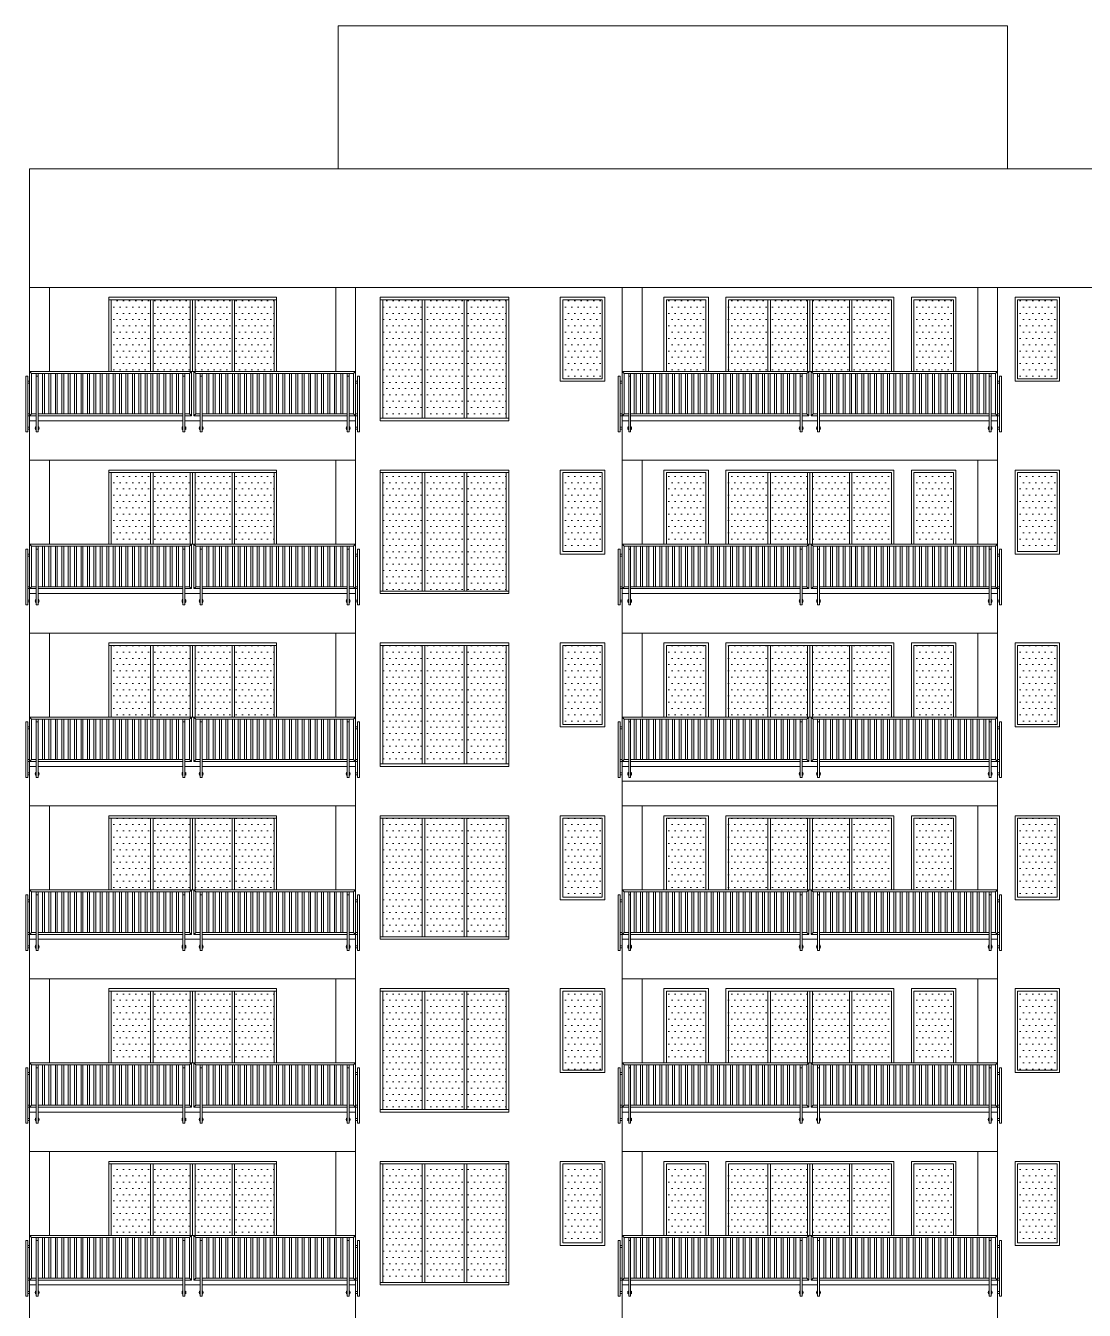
# Model space of a CAD drawing. Header units: millimetres. Extents: x -213 to 151, y -74 to 135.
# Drawn here: x 41.94 to 63.37, y 77.39 to 103.4 of the extents above; entities that cross this region are included whole.
import ezdxf

# ---------------------------------------------------------------- set-up
doc = ezdxf.new("R2010")
doc.units = ezdxf.units.MM
doc.header["$LTSCALE"] = 15
doc.layers.add('G', color=8, linetype='Continuous')
pattern_1 = [(0, (-363.56629, 104.23988), (0.0635, 0.127), [0, -0.127])]
pattern_2 = [(0, (-363.56629, 96.93988), (0.0635, 0.127), [0, -0.127])]

# ---------------------------------------------------------------- blocks, each defined once
blk = doc.blocks.new('handrail')
at = {"linetype": 'Continuous', "lineweight": 13}
for points in [[(280895, -69140), (284170, -69140)], [(280895, -69140), (280895, -70140)], [(280895, -69140), (280935, -69180)], [(280935, -69180), (284130, -69180)], [(280935, -69180), (280935, -70000)], [(281025, -69180), (281025, -70140)], [(281065, -69180), (281065, -70140)], [(281155, -69180), (281155, -70000)], [(281195, -69180), (281195, -70000)], [(281285, -69180), (281285, -70000)], [(281325, -69180), (281325, -70000)], [(281415, -69180), (281415, -70000)], [(281455, -69180), (281455, -70000)], [(281545, -69180), (281545, -70000)], [(281585, -69180), (281585, -70000)], [(281675, -69180), (281675, -70000)], [(281715, -69180), (281715, -70000)], [(281805, -69180), (281805, -70000)], [(281845, -69180), (281845, -70000)], [(281935, -69180), (281935, -70000)], [(281975, -69180), (281975, -70000)], [(282065, -69180), (282065, -70000)], [(282105, -69180), (282105, -70000)], [(282195, -69180), (282195, -70000)], [(282235, -69180), (282235, -70000)], [(282325, -69180), (282325, -70000)], [(282365, -69180), (282365, -70000)], [(282455, -69180), (282455, -70000)], [(282495, -69180), (282495, -70000)], [(282585, -69180), (282585, -70000)], [(282625, -69180), (282625, -70000)], [(282715, -69180), (282715, -70000)], [(282755, -69180), (282755, -70000)], [(282845, -69180), (282845, -70000)], [(282885, -69180), (282885, -70000)], [(282975, -69180), (282975, -70000)], [(283015, -69180), (283015, -70000)], [(283105, -69180), (283105, -70000)], [(283145, -69180), (283145, -70000)], [(283235, -69180), (283235, -70000)], [(283275, -69180), (283275, -70000)], [(283350, -69180), (283350, -70000)], [(283390, -69180), (283390, -70000)], [(283480, -69180), (283480, -70000)], [(283520, -69180), (283520, -70000)], [(283610, -69180), (283610, -70000)], [(283650, -69180), (283650, -70000)], [(283740, -69180), (283740, -70000)], [(283780, -69180), (283780, -70000)], [(283870, -69180), (283870, -70000)], [(283910, -69180), (283910, -70000)], [(284000, -69180), (284000, -70140)], [(284040, -70040), (284170, -70040), (284170, -69140)], [(284040, -69180), (284040, -70140)], [(284130, -69180), (284170, -69140)], [(284130, -69180), (284130, -70000)], [(287495, -69140), (284220, -69140)], [(284260, -69180), (284220, -69140)], [(284350, -70040), (284220, -70040), (284220, -69140)], [(287455, -69180), (284260, -69180)], [(284260, -69180), (284260, -70000)], [(284350, -69180), (284350, -70140)], [(284390, -69180), (284390, -70140)], [(284480, -69180), (284480, -70000)], [(284520, -69180), (284520, -70000)], [(284610, -69180), (284610, -70000)], [(284650, -69180), (284650, -70000)], [(284740, -69180), (284740, -70000)], [(284780, -69180), (284780, -70000)], [(284870, -69180), (284870, -70000)], [(284910, -69180), (284910, -70000)], [(285000, -69180), (285000, -70000)], [(285040, -69180), (285040, -70000)], [(285115, -69180), (285115, -70000)], [(285155, -69180), (285155, -70000)], [(285245, -69180), (285245, -70000)], [(285285, -69180), (285285, -70000)], [(285375, -69180), (285375, -70000)], [(285415, -69180), (285415, -70000)], [(285505, -69180), (285505, -70000)], [(285545, -69180), (285545, -70000)], [(285635, -69180), (285635, -70000)], [(285675, -69180), (285675, -70000)], [(285765, -69180), (285765, -70000)], [(285805, -69180), (285805, -70000)], [(285895, -69180), (285895, -70000)], [(285935, -69180), (285935, -70000)], [(286025, -69180), (286025, -70000)], [(286065, -69180), (286065, -70000)], [(286155, -69180), (286155, -70000)], [(286195, -69180), (286195, -70000)], [(286285, -69180), (286285, -70000)], [(286325, -69180), (286325, -70000)], [(286415, -69180), (286415, -70000)], [(286455, -69180), (286455, -70000)], [(286545, -69180), (286545, -70000)], [(286585, -69180), (286585, -70000)], [(286675, -69180), (286675, -70000)], [(286715, -69180), (286715, -70000)], [(286805, -69180), (286805, -70000)], [(286845, -69180), (286845, -70000)], [(286935, -69180), (286935, -70000)], [(286975, -69180), (286975, -70000)], [(287065, -69180), (287065, -70000)], [(287105, -69180), (287105, -70000)], [(287195, -69180), (287195, -70000)], [(287235, -69180), (287235, -70000)], [(287325, -69180), (287325, -70140)], [(287365, -69180), (287365, -70140)], [(287495, -69140), (287455, -69180)], [(287455, -69180), (287455, -70000)], [(287495, -69140), (287495, -70140)], [(280815, -69240), (280855, -69240)], [(280855, -69340), (280895, -69340)], [(280855, -69380), (280895, -69380)], [(281025, -70365), (281025, -69240)], [(281025, -69240), (281065, -69240)], [(281065, -70365), (281065, -69240)], [(284000, -70365), (284000, -69240)], [(284040, -69240), (284000, -69240)], [(284040, -70365), (284040, -69240)], [(284350, -70365), (284350, -69240)], [(284350, -69240), (284390, -69240)], [(284390, -70365), (284390, -69240)], [(287325, -70365), (287325, -69240)], [(287365, -69240), (287325, -69240)], [(287365, -70365), (287365, -69240)], [(287535, -69340), (287495, -69340)], [(287535, -69380), (287495, -69380)], [(287575, -69240), (287535, -69240)], [(280895, -70000), (280855, -70000)], [(280895, -70040), (280855, -70040)], [(280895, -70040), (280935, -70000)], [(280895, -70040), (281025, -70040)], [(281025, -70140), (280895, -70140)], [(280935, -70000), (281025, -70000)], [(281065, -70000), (284000, -70000)], [(281065, -70040), (284000, -70040)], [(284000, -70140), (281065, -70140)], [(284040, -70000), (284130, -70000)], [(284350, -70140), (284040, -70140)], [(284170, -70040), (284130, -70000)], [(284220, -70040), (284260, -70000)], [(284350, -70000), (284260, -70000)], [(287325, -70000), (284390, -70000)], [(287325, -70040), (284390, -70040)], [(284390, -70140), (287325, -70140)], [(287455, -70000), (287365, -70000)], [(287495, -70040), (287365, -70040)], [(287365, -70140), (287495, -70140)], [(287495, -70040), (287455, -70000)], [(287495, -70000), (287535, -70000)], [(287495, -70040), (287535, -70040)], [(280815, -70365), (280855, -70365)], [(280895, -70270), (280855, -70270)], [(280895, -70310), (280855, -70310)], [(281025, -70365), (281065, -70365)], [(284040, -70365), (284000, -70365)], [(284350, -70365), (284390, -70365)], [(287365, -70365), (287325, -70365)], [(287495, -70270), (287535, -70270)], [(287495, -70310), (287535, -70310)], [(287575, -70365), (287535, -70365)]]:
    blk.add_lwpolyline(points, dxfattribs=at)
for points in [[(280815, -69240), (280855, -69240), (280855, -70365), (280815, -70365)], [(287575, -69240), (287535, -69240), (287535, -70365), (287575, -70365)]]:
    blk.add_lwpolyline(points, close=True, dxfattribs=at)
for centre, start, end in [((281045, -70290), 120, 240), ((281045, -70290), 300, 60), ((284020, -70290), 120, 240), ((284020, -70290), 300, 60), ((284370, -70290), 120, 240), ((284370, -70290), 300, 60), ((287345, -70290), 120, 240), ((287345, -70290), 300, 60)]:
    blk.add_arc(centre, 40, start, end, dxfattribs=at)
blk = doc.blocks.new('handraill')
at = {"linetype": 'Continuous', "lineweight": 13}
blk.add_line((300365, -70140), (300495, -70140), dxfattribs=at)
for points in [[(292895, -69140), (296670, -69140)], [(292895, -69140), (292895, -70140)], [(292895, -69140), (292935, -69180)], [(292935, -69180), (296630, -69180)], [(292935, -69180), (292935, -70000)], [(293025, -69180), (293025, -70140)], [(293065, -69180), (293065, -70140)], [(293135, -69180), (293135, -70000)], [(293175, -69180), (293175, -70000)], [(293265, -69180), (293265, -70000)], [(293305, -69180), (293305, -70000)], [(293395, -69180), (293395, -70000)], [(293435, -69180), (293435, -70000)], [(293525, -69180), (293525, -70000)], [(293565, -69180), (293565, -70000)], [(293655, -69180), (293655, -70000)], [(293695, -69180), (293695, -70000)], [(293785, -69180), (293785, -70000)], [(293825, -69180), (293825, -70000)], [(293915, -69180), (293915, -70000)], [(293955, -69180), (293955, -70000)], [(294045, -69180), (294045, -70000)], [(294085, -69180), (294085, -70000)], [(294175, -69180), (294175, -70000)], [(294215, -69180), (294215, -70000)], [(294305, -69180), (294305, -70000)], [(294345, -69180), (294345, -70000)], [(294435, -69180), (294435, -70000)], [(294475, -69180), (294475, -70000)], [(294565, -69180), (294565, -70000)], [(294605, -69180), (294605, -70000)], [(294695, -69180), (294695, -70000)], [(294735, -69180), (294735, -70000)], [(294825, -69180), (294825, -70000)], [(294865, -69180), (294865, -70000)], [(294955, -69180), (294955, -70000)], [(294995, -69180), (294995, -70000)], [(295085, -69180), (295085, -70000)], [(295125, -69180), (295125, -70000)], [(295215, -69180), (295215, -70000)], [(295255, -69180), (295255, -70000)], [(295345, -69180), (295345, -70000)], [(295385, -69180), (295385, -70000)], [(295475, -69180), (295475, -70000)], [(295515, -69180), (295515, -70000)], [(295605, -69180), (295605, -70000)], [(295645, -69180), (295645, -70000)], [(295735, -69180), (295735, -70000)], [(295775, -69180), (295775, -70000)], [(295850, -69180), (295850, -70000)], [(295890, -69180), (295890, -70000)], [(295980, -69180), (295980, -70000)], [(296020, -69180), (296020, -70000)], [(296110, -69180), (296110, -70000)], [(296150, -69180), (296150, -70000)], [(296240, -69180), (296240, -70000)], [(296280, -69180), (296280, -70000)], [(296370, -69180), (296370, -70000)], [(296410, -69180), (296410, -70000)], [(296500, -69180), (296500, -70140)], [(296540, -70040), (296670, -70040), (296670, -69140)], [(296540, -69180), (296540, -70140)], [(296630, -69180), (296670, -69140)], [(296630, -69180), (296630, -70000)], [(300495, -69140), (296720, -69140)], [(296760, -69180), (296720, -69140)], [(296850, -70040), (296720, -70040), (296720, -69140)], [(300455, -69180), (296760, -69180)], [(296760, -69180), (296760, -70000)], [(296850, -69180), (296850, -70140)], [(296890, -69180), (296890, -70140)], [(296980, -69180), (296980, -70000)], [(297020, -69180), (297020, -70000)], [(297110, -69180), (297110, -70000)], [(297150, -69180), (297150, -70000)], [(297240, -69180), (297240, -70000)], [(297280, -69180), (297280, -70000)], [(297370, -69180), (297370, -70000)], [(297410, -69180), (297410, -70000)], [(297500, -69180), (297500, -70000)], [(297540, -69180), (297540, -70000)], [(297615, -69180), (297615, -70000)], [(297655, -69180), (297655, -70000)], [(297745, -69180), (297745, -70000)], [(297785, -69180), (297785, -70000)], [(297875, -69180), (297875, -70000)], [(297915, -69180), (297915, -70000)], [(298005, -69180), (298005, -70000)], [(298045, -69180), (298045, -70000)], [(298135, -69180), (298135, -70000)], [(298175, -69180), (298175, -70000)], [(298265, -69180), (298265, -70000)], [(298305, -69180), (298305, -70000)], [(298395, -69180), (298395, -70000)], [(298435, -69180), (298435, -70000)], [(298525, -69180), (298525, -70000)], [(298565, -69180), (298565, -70000)], [(298655, -69180), (298655, -70000)], [(298695, -69180), (298695, -70000)], [(298785, -69180), (298785, -70000)], [(298825, -69180), (298825, -70000)], [(298915, -69180), (298915, -70000)], [(298955, -69180), (298955, -70000)], [(299045, -69180), (299045, -70000)], [(299085, -69180), (299085, -70000)], [(299175, -69180), (299175, -70000)], [(299215, -69180), (299215, -70000)], [(299305, -69180), (299305, -70000)], [(299345, -69180), (299345, -70000)], [(299435, -69180), (299435, -70000)], [(299475, -69180), (299475, -70000)], [(299565, -69180), (299565, -70000)], [(299605, -69180), (299605, -70000)], [(299695, -69180), (299695, -70000)], [(299735, -69180), (299735, -70000)], [(299825, -69180), (299825, -70000)], [(299865, -69180), (299865, -70000)], [(299955, -69180), (299955, -70000)], [(299995, -69180), (299995, -70000)], [(300085, -69180), (300085, -70000)], [(300125, -69180), (300125, -70000)], [(300215, -69180), (300215, -70000)], [(300255, -69180), (300255, -70000)], [(300325, -69180), (300325, -70140)], [(300365, -69180), (300365, -70140)], [(300495, -69140), (300455, -69180)], [(300455, -69180), (300455, -70000)], [(300495, -69140), (300495, -70140)], [(292815, -69240), (292855, -69240)], [(292855, -69340), (292895, -69340)], [(292855, -69380), (292895, -69380)], [(293025, -70365), (293025, -69240)], [(293025, -69240), (293065, -69240)], [(293065, -70365), (293065, -69240)], [(296500, -70365), (296500, -69240)], [(296540, -69240), (296500, -69240)], [(296540, -70365), (296540, -69240)], [(296850, -70365), (296850, -69240)], [(296850, -69240), (296890, -69240)], [(296890, -70365), (296890, -69240)], [(300325, -70365), (300325, -69240)], [(300365, -69240), (300325, -69240)], [(300365, -70365), (300365, -69240)], [(300535, -69340), (300495, -69340)], [(300535, -69380), (300495, -69380)], [(300575, -69240), (300535, -69240)], [(292895, -70000), (292855, -70000)], [(292895, -70040), (292855, -70040)], [(292895, -70040), (292935, -70000)], [(292895, -70040), (293025, -70040)], [(293025, -70140), (292895, -70140)], [(300495, -70140), (300495, -70940), (292895, -70940), (292895, -70140)], [(292935, -70000), (293025, -70000)], [(293065, -70000), (296500, -70000)], [(293065, -70040), (296500, -70040)], [(296500, -70140), (293065, -70140)], [(296540, -70000), (296630, -70000)], [(296850, -70140), (296540, -70140)], [(296540, -70140), (296850, -70140)], [(296670, -70040), (296630, -70000)], [(296720, -70040), (296760, -70000)], [(296850, -70000), (296760, -70000)], [(300325, -70000), (296890, -70000)], [(300325, -70040), (296890, -70040)], [(296890, -70140), (300325, -70140)], [(300455, -70000), (300365, -70000)], [(300495, -70040), (300365, -70040)], [(300495, -70040), (300455, -70000)], [(300495, -70000), (300535, -70000)], [(300495, -70040), (300535, -70040)], [(292815, -70365), (292855, -70365)], [(292895, -70270), (292855, -70270)], [(292895, -70310), (292855, -70310)], [(293025, -70365), (293065, -70365)], [(296540, -70365), (296500, -70365)], [(296850, -70365), (296890, -70365)], [(300365, -70365), (300325, -70365)], [(300495, -70270), (300535, -70270)], [(300495, -70310), (300535, -70310)], [(300575, -70365), (300535, -70365)]]:
    blk.add_lwpolyline(points, dxfattribs=at)
for points in [[(292815, -69240), (292855, -69240), (292855, -70365), (292815, -70365)], [(300575, -69240), (300535, -69240), (300535, -70365), (300575, -70365)]]:
    blk.add_lwpolyline(points, close=True, dxfattribs=at)
for centre, start, end in [((293045, -70290), 120, 240), ((293045, -70290), 300, 60), ((296520, -70290), 120, 240), ((296520, -70290), 300, 60), ((296870, -70290), 120, 240), ((296870, -70290), 300, 60), ((300345, -70290), 120, 240), ((300345, -70290), 300, 60)]:
    blk.add_arc(centre, 40, start, end, dxfattribs=at)

msp = doc.modelspace()

# ---------------------------------------------------------------- hatches: boundary and pattern name
at = {"linetype": 'Continuous', "lineweight": 13}
h = msp.add_hatch(dxfattribs=at)
h.set_pattern_fill('DOTS', color=153, scale=0.08)
h.set_pattern_definition(pattern_2)
h.paths.add_polyline_path([(44.466, 97.851), (43.666, 97.851), (43.666, 96.401), (44.466, 96.401)])
h.paths.add_polyline_path([(45.266, 97.851), (44.516, 97.851), (44.516, 96.401), (45.266, 96.401)])
h.paths.add_polyline_path([(46.116, 97.851), (45.366, 97.851), (45.366, 96.401), (46.116, 96.401)])
h.paths.add_polyline_path([(46.966, 97.851), (46.166, 97.851), (46.166, 96.401), (46.966, 96.401)])
h = msp.add_hatch(dxfattribs=at)
h.set_pattern_fill('DOTS', color=153, scale=0.08)
h.set_pattern_definition(pattern_2)
h.paths.add_polyline_path([(49.966, 97.851), (49.166, 97.851), (49.166, 95.451), (49.966, 95.451)])
h.paths.add_polyline_path([(50.816, 97.851), (50.016, 97.851), (50.016, 95.451), (50.816, 95.451)])
h.paths.add_polyline_path([(51.666, 97.851), (50.866, 97.851), (50.866, 95.451), (51.666, 95.451)])
h = msp.add_hatch(dxfattribs=at)
h.set_pattern_fill('DOTS', color=153, scale=0.08)
h.set_pattern_definition(pattern_2)
h.paths.add_polyline_path([(53.611, 96.251), (53.611, 97.851), (52.811, 97.851), (52.811, 96.251)])
h = msp.add_hatch(dxfattribs=at)
h.set_pattern_fill('DOTS', color=153, scale=0.08)
h.set_pattern_definition(pattern_2)
h.paths.add_polyline_path([(55.711, 97.851), (54.911, 97.851), (54.911, 96.401), (55.711, 96.401)])
h.paths.add_polyline_path([(56.966, 97.851), (56.166, 97.851), (56.166, 96.401), (56.966, 96.401)])
h.paths.add_polyline_path([(57.766, 97.851), (57.016, 97.851), (57.016, 96.401), (57.766, 96.401)])
h.paths.add_polyline_path([(58.616, 97.851), (57.866, 97.851), (57.866, 96.401), (58.616, 96.401)])
h.paths.add_polyline_path([(59.466, 97.851), (58.666, 97.851), (58.666, 96.401), (59.466, 96.401)])
h.paths.add_polyline_path([(60.721, 97.851), (59.921, 97.851), (59.921, 96.401), (60.721, 96.401)])
h = msp.add_hatch(dxfattribs=at)
h.set_pattern_fill('DOTS', color=153, scale=0.08)
h.set_pattern_definition(pattern_2)
h.paths.add_polyline_path([(62.021, 96.251), (62.021, 97.851), (62.821, 97.851), (62.821, 96.251)])
h = msp.add_hatch(dxfattribs=at)
h.set_pattern_fill('DOTS', color=153, scale=0.08)
h.set_pattern_definition(pattern_2)
h.paths.add_polyline_path([(44.466, 94.351), (43.666, 94.351), (43.666, 92.901), (44.466, 92.901)])
h.paths.add_polyline_path([(45.266, 94.351), (44.516, 94.351), (44.516, 92.901), (45.266, 92.901)])
h.paths.add_polyline_path([(46.116, 94.351), (45.366, 94.351), (45.366, 92.901), (46.116, 92.901)])
h.paths.add_polyline_path([(46.966, 94.351), (46.166, 94.351), (46.166, 92.901), (46.966, 92.901)])
h = msp.add_hatch(dxfattribs=at)
h.set_pattern_fill('DOTS', color=153, scale=0.08)
h.set_pattern_definition(pattern_2)
h.paths.add_polyline_path([(49.966, 94.351), (49.166, 94.351), (49.166, 91.951), (49.966, 91.951)])
h.paths.add_polyline_path([(50.816, 94.351), (50.016, 94.351), (50.016, 91.951), (50.816, 91.951)])
h.paths.add_polyline_path([(51.666, 94.351), (50.866, 94.351), (50.866, 91.951), (51.666, 91.951)])
h = msp.add_hatch(dxfattribs=at)
h.set_pattern_fill('DOTS', color=153, scale=0.08)
h.set_pattern_definition(pattern_2)
h.paths.add_polyline_path([(53.611, 92.751), (53.611, 94.351), (52.811, 94.351), (52.811, 92.751)])
h = msp.add_hatch(dxfattribs=at)
h.set_pattern_fill('DOTS', color=153, scale=0.08)
h.set_pattern_definition(pattern_2)
h.paths.add_polyline_path([(55.711, 94.351), (54.911, 94.351), (54.911, 92.901), (55.711, 92.901)])
h.paths.add_polyline_path([(56.966, 94.351), (56.166, 94.351), (56.166, 92.901), (56.966, 92.901)])
h.paths.add_polyline_path([(57.766, 94.351), (57.016, 94.351), (57.016, 92.901), (57.766, 92.901)])
h.paths.add_polyline_path([(58.616, 94.351), (57.866, 94.351), (57.866, 92.901), (58.616, 92.901)])
h.paths.add_polyline_path([(59.466, 94.351), (58.666, 94.351), (58.666, 92.901), (59.466, 92.901)])
h.paths.add_polyline_path([(60.721, 94.351), (59.921, 94.351), (59.921, 92.901), (60.721, 92.901)])
h = msp.add_hatch(dxfattribs=at)
h.set_pattern_fill('DOTS', color=153, scale=0.08)
h.set_pattern_definition(pattern_2)
h.paths.add_polyline_path([(62.021, 92.751), (62.021, 94.351), (62.821, 94.351), (62.821, 92.751)])
h = msp.add_hatch(dxfattribs=at)
h.set_pattern_fill('DOTS', color=153, scale=0.08)
h.set_pattern_definition(pattern_2)
h.paths.add_polyline_path([(44.466, 90.851), (43.666, 90.851), (43.666, 89.401), (44.466, 89.401)])
h.paths.add_polyline_path([(45.266, 90.851), (44.516, 90.851), (44.516, 89.401), (45.266, 89.401)])
h.paths.add_polyline_path([(46.116, 90.851), (45.366, 90.851), (45.366, 89.401), (46.116, 89.401)])
h.paths.add_polyline_path([(46.966, 90.851), (46.166, 90.851), (46.166, 89.401), (46.966, 89.401)])
h = msp.add_hatch(dxfattribs=at)
h.set_pattern_fill('DOTS', color=153, scale=0.08)
h.set_pattern_definition(pattern_2)
h.paths.add_polyline_path([(49.966, 90.851), (49.166, 90.851), (49.166, 88.451), (49.966, 88.451)])
h.paths.add_polyline_path([(50.816, 90.851), (50.016, 90.851), (50.016, 88.451), (50.816, 88.451)])
h.paths.add_polyline_path([(51.666, 90.851), (50.866, 90.851), (50.866, 88.451), (51.666, 88.451)])
h = msp.add_hatch(dxfattribs=at)
h.set_pattern_fill('DOTS', color=153, scale=0.08)
h.set_pattern_definition(pattern_2)
h.paths.add_polyline_path([(53.611, 89.251), (53.611, 90.851), (52.811, 90.851), (52.811, 89.251)])
h = msp.add_hatch(dxfattribs=at)
h.set_pattern_fill('DOTS', color=153, scale=0.08)
h.set_pattern_definition(pattern_2)
h.paths.add_polyline_path([(55.711, 90.851), (54.911, 90.851), (54.911, 89.401), (55.711, 89.401)])
h.paths.add_polyline_path([(56.966, 90.851), (56.166, 90.851), (56.166, 89.401), (56.966, 89.401)])
h.paths.add_polyline_path([(57.766, 90.851), (57.016, 90.851), (57.016, 89.401), (57.766, 89.401)])
h.paths.add_polyline_path([(58.616, 90.851), (57.866, 90.851), (57.866, 89.401), (58.616, 89.401)])
h.paths.add_polyline_path([(59.466, 90.851), (58.666, 90.851), (58.666, 89.401), (59.466, 89.401)])
h.paths.add_polyline_path([(60.721, 90.851), (59.921, 90.851), (59.921, 89.401), (60.721, 89.401)])
h = msp.add_hatch(dxfattribs=at)
h.set_pattern_fill('DOTS', color=153, scale=0.08)
h.set_pattern_definition(pattern_2)
h.paths.add_polyline_path([(62.021, 89.251), (62.021, 90.851), (62.821, 90.851), (62.821, 89.251)])
h = msp.add_hatch(dxfattribs=at)
h.set_pattern_fill('DOTS', color=153, scale=0.08)
h.set_pattern_definition(pattern_1)
h.paths.add_polyline_path([(44.466, 87.351), (43.666, 87.351), (43.666, 85.901), (44.466, 85.901)])
h.paths.add_polyline_path([(45.266, 87.351), (44.516, 87.351), (44.516, 85.901), (45.266, 85.901)])
h.paths.add_polyline_path([(46.116, 87.351), (45.366, 87.351), (45.366, 85.901), (46.116, 85.901)])
h.paths.add_polyline_path([(46.966, 87.351), (46.166, 87.351), (46.166, 85.901), (46.966, 85.901)])
h = msp.add_hatch(dxfattribs=at)
h.set_pattern_fill('DOTS', color=153, scale=0.08)
h.set_pattern_definition(pattern_1)
h.paths.add_polyline_path([(49.966, 87.351), (49.166, 87.351), (49.166, 84.951), (49.966, 84.951)])
h.paths.add_polyline_path([(50.816, 87.351), (50.016, 87.351), (50.016, 84.951), (50.816, 84.951)])
h.paths.add_polyline_path([(51.666, 87.351), (50.866, 87.351), (50.866, 84.951), (51.666, 84.951)])
h = msp.add_hatch(dxfattribs=at)
h.set_pattern_fill('DOTS', color=153, scale=0.08)
h.set_pattern_definition(pattern_1)
h.paths.add_polyline_path([(53.611, 85.751), (53.611, 87.351), (52.811, 87.351), (52.811, 85.751)])
h = msp.add_hatch(dxfattribs=at)
h.set_pattern_fill('DOTS', color=153, scale=0.08)
h.set_pattern_definition(pattern_1)
h.paths.add_polyline_path([(55.711, 87.351), (54.911, 87.351), (54.911, 85.901), (55.711, 85.901)])
h.paths.add_polyline_path([(56.966, 87.351), (56.166, 87.351), (56.166, 85.901), (56.966, 85.901)])
h.paths.add_polyline_path([(57.766, 87.351), (57.016, 87.351), (57.016, 85.901), (57.766, 85.901)])
h.paths.add_polyline_path([(58.616, 87.351), (57.866, 87.351), (57.866, 85.901), (58.616, 85.901)])
h.paths.add_polyline_path([(59.466, 87.351), (58.666, 87.351), (58.666, 85.901), (59.466, 85.901)])
h.paths.add_polyline_path([(60.721, 87.351), (59.921, 87.351), (59.921, 85.901), (60.721, 85.901)])
h = msp.add_hatch(dxfattribs=at)
h.set_pattern_fill('DOTS', color=153, scale=0.08)
h.set_pattern_definition(pattern_1)
h.paths.add_polyline_path([(62.021, 85.751), (62.021, 87.351), (62.821, 87.351), (62.821, 85.751)])
h = msp.add_hatch(dxfattribs=at)
h.set_pattern_fill('DOTS', color=153, scale=0.08)
h.set_pattern_definition(pattern_1)
h.paths.add_polyline_path([(44.466, 83.851), (43.666, 83.851), (43.666, 82.401), (44.466, 82.401)])
h.paths.add_polyline_path([(45.266, 83.851), (44.516, 83.851), (44.516, 82.401), (45.266, 82.401)])
h.paths.add_polyline_path([(46.116, 83.851), (45.366, 83.851), (45.366, 82.401), (46.116, 82.401)])
h.paths.add_polyline_path([(46.966, 83.851), (46.166, 83.851), (46.166, 82.401), (46.966, 82.401)])
h = msp.add_hatch(dxfattribs=at)
h.set_pattern_fill('DOTS', color=153, scale=0.08)
h.set_pattern_definition(pattern_1)
h.paths.add_polyline_path([(49.966, 83.851), (49.166, 83.851), (49.166, 81.451), (49.966, 81.451)])
h.paths.add_polyline_path([(50.816, 83.851), (50.016, 83.851), (50.016, 81.451), (50.816, 81.451)])
h.paths.add_polyline_path([(51.666, 83.851), (50.866, 83.851), (50.866, 81.451), (51.666, 81.451)])
h = msp.add_hatch(dxfattribs=at)
h.set_pattern_fill('DOTS', color=153, scale=0.08)
h.set_pattern_definition(pattern_1)
h.paths.add_polyline_path([(53.611, 82.251), (53.611, 83.851), (52.811, 83.851), (52.811, 82.251)])
h = msp.add_hatch(dxfattribs=at)
h.set_pattern_fill('DOTS', color=153, scale=0.08)
h.set_pattern_definition(pattern_1)
h.paths.add_polyline_path([(55.711, 83.851), (54.911, 83.851), (54.911, 82.401), (55.711, 82.401)])
h.paths.add_polyline_path([(56.966, 83.851), (56.166, 83.851), (56.166, 82.401), (56.966, 82.401)])
h.paths.add_polyline_path([(57.766, 83.851), (57.016, 83.851), (57.016, 82.401), (57.766, 82.401)])
h.paths.add_polyline_path([(58.616, 83.851), (57.866, 83.851), (57.866, 82.401), (58.616, 82.401)])
h.paths.add_polyline_path([(59.466, 83.851), (58.666, 83.851), (58.666, 82.401), (59.466, 82.401)])
h.paths.add_polyline_path([(60.721, 83.851), (59.921, 83.851), (59.921, 82.401), (60.721, 82.401)])
h = msp.add_hatch(dxfattribs=at)
h.set_pattern_fill('DOTS', color=153, scale=0.08)
h.set_pattern_definition(pattern_1)
h.paths.add_polyline_path([(62.021, 82.251), (62.021, 83.851), (62.821, 83.851), (62.821, 82.251)])
h = msp.add_hatch(dxfattribs=at)
h.set_pattern_fill('DOTS', color=153, scale=0.08)
h.set_pattern_definition(pattern_1)
h.paths.add_polyline_path([(44.466, 80.351), (43.666, 80.351), (43.666, 78.901), (44.466, 78.901)])
h.paths.add_polyline_path([(45.266, 80.351), (44.516, 80.351), (44.516, 78.901), (45.266, 78.901)])
h.paths.add_polyline_path([(46.116, 80.351), (45.366, 80.351), (45.366, 78.901), (46.116, 78.901)])
h.paths.add_polyline_path([(46.966, 80.351), (46.166, 80.351), (46.166, 78.901), (46.966, 78.901)])
h = msp.add_hatch(dxfattribs=at)
h.set_pattern_fill('DOTS', color=153, scale=0.08)
h.set_pattern_definition(pattern_1)
h.paths.add_polyline_path([(49.966, 80.351), (49.166, 80.351), (49.166, 77.951), (49.966, 77.951)])
h.paths.add_polyline_path([(50.816, 80.351), (50.016, 80.351), (50.016, 77.951), (50.816, 77.951)])
h.paths.add_polyline_path([(51.666, 80.351), (50.866, 80.351), (50.866, 77.951), (51.666, 77.951)])
h = msp.add_hatch(dxfattribs=at)
h.set_pattern_fill('DOTS', color=153, scale=0.08)
h.set_pattern_definition(pattern_1)
h.paths.add_polyline_path([(53.611, 78.751), (53.611, 80.351), (52.811, 80.351), (52.811, 78.751)])
h = msp.add_hatch(dxfattribs=at)
h.set_pattern_fill('DOTS', color=153, scale=0.08)
h.set_pattern_definition(pattern_1)
h.paths.add_polyline_path([(55.711, 80.351), (54.911, 80.351), (54.911, 78.901), (55.711, 78.901)])
h.paths.add_polyline_path([(56.966, 80.351), (56.166, 80.351), (56.166, 78.901), (56.966, 78.901)])
h.paths.add_polyline_path([(57.766, 80.351), (57.016, 80.351), (57.016, 78.901), (57.766, 78.901)])
h.paths.add_polyline_path([(58.616, 80.351), (57.866, 80.351), (57.866, 78.901), (58.616, 78.901)])
h.paths.add_polyline_path([(59.466, 80.351), (58.666, 80.351), (58.666, 78.901), (59.466, 78.901)])
h.paths.add_polyline_path([(60.721, 80.351), (59.921, 80.351), (59.921, 78.901), (60.721, 78.901)])
h = msp.add_hatch(dxfattribs=at)
h.set_pattern_fill('DOTS', color=153, scale=0.08)
h.set_pattern_definition(pattern_1)
h.paths.add_polyline_path([(62.021, 78.751), (62.021, 80.351), (62.821, 80.351), (62.821, 78.751)])

# ---------------------------------------------------------------- linework, layer by layer
for p, q in [((42.016, 98.901), (42.016, 100.501)), ((42.016, 100.501), (73.616, 100.501)), ((42.016, 95.401), (42.016, 98.701)), ((42.416, 96.401), (42.416, 98.101)), ((48.216, 96.401), (48.216, 98.101)), ((48.616, 64.901), (48.616, 98.101)), ((54.016, 64.901), (54.016, 98.101)), ((54.416, 96.401), (54.416, 98.101)), ((61.216, 96.401), (61.216, 98.101)), ((61.616, 64.901), (61.616, 98.101)), ((49.116, 95.401), (49.116, 97.901)), ((51.716, 97.851), (49.116, 97.851)), ((49.166, 97.851), (49.166, 95.451)), ((49.966, 95.451), (49.966, 97.851)), ((50.016, 95.451), (50.016, 97.851)), ((50.816, 95.451), (50.816, 97.851)), ((50.866, 95.451), (50.866, 97.851)), ((51.666, 95.451), (51.666, 97.851)), ((42.016, 91.901), (42.016, 95.401)), ((49.116, 95.451), (51.716, 95.451)), ((51.716, 95.401), (49.116, 95.401)), ((42.416, 92.901), (42.416, 94.601)), ((48.216, 92.901), (48.216, 94.601)), ((54.416, 92.901), (54.416, 94.601)), ((61.216, 92.901), (61.216, 94.601)), ((49.116, 91.901), (49.116, 94.401)), ((51.716, 94.351), (49.116, 94.351)), ((49.166, 94.351), (49.166, 91.951)), ((49.966, 91.951), (49.966, 94.351)), ((50.016, 91.951), (50.016, 94.351)), ((50.816, 91.951), (50.816, 94.351)), ((50.866, 91.951), (50.866, 94.351)), ((51.666, 91.951), (51.666, 94.351)), ((42.016, 88.401), (42.016, 91.901)), ((49.116, 91.951), (51.716, 91.951)), ((51.716, 91.901), (49.116, 91.901)), ((42.416, 89.401), (42.416, 91.101)), ((48.216, 89.401), (48.216, 91.101)), ((54.416, 89.401), (54.416, 91.101)), ((61.216, 89.401), (61.216, 91.101)), ((49.116, 88.401), (49.116, 90.901)), ((51.716, 90.851), (49.116, 90.851)), ((49.166, 90.851), (49.166, 88.451)), ((49.966, 88.451), (49.966, 90.851)), ((50.016, 88.451), (50.016, 90.851)), ((50.816, 88.451), (50.816, 90.851)), ((50.866, 88.451), (50.866, 90.851)), ((51.666, 88.451), (51.666, 90.851)), ((49.116, 88.451), (51.716, 88.451)), ((42.016, 84.901), (42.016, 88.271)), ((51.716, 88.401), (49.116, 88.401)), ((42.416, 85.901), (42.416, 87.601)), ((48.216, 85.901), (48.216, 87.601)), ((54.416, 85.901), (54.416, 87.601)), ((61.216, 85.901), (61.216, 87.601)), ((49.116, 84.901), (49.116, 87.401)), ((51.716, 87.351), (49.116, 87.351)), ((49.166, 87.351), (49.166, 84.951)), ((49.966, 84.951), (49.966, 87.351)), ((50.016, 84.951), (50.016, 87.351)), ((50.816, 84.951), (50.816, 87.351)), ((50.866, 84.951), (50.866, 87.351)), ((51.666, 84.951), (51.666, 87.351)), ((42.016, 81.401), (42.016, 84.901)), ((49.116, 84.951), (51.716, 84.951)), ((51.716, 84.901), (49.116, 84.901)), ((42.416, 82.401), (42.416, 84.101)), ((48.216, 82.401), (48.216, 84.101)), ((54.416, 82.401), (54.416, 84.101)), ((61.216, 82.401), (61.216, 84.101)), ((49.116, 81.401), (49.116, 83.901)), ((51.716, 83.851), (49.116, 83.851)), ((49.166, 83.851), (49.166, 81.451)), ((49.966, 81.451), (49.966, 83.851)), ((50.016, 81.451), (50.016, 83.851)), ((50.816, 81.451), (50.816, 83.851)), ((50.866, 81.451), (50.866, 83.851)), ((51.666, 81.451), (51.666, 83.851)), ((49.116, 81.451), (51.716, 81.451)), ((42.016, 77.901), (42.016, 81.401)), ((51.716, 81.401), (49.116, 81.401)), ((42.416, 78.901), (42.416, 80.601)), ((48.216, 78.901), (48.216, 80.601)), ((49.116, 77.901), (49.116, 80.401)), ((54.416, 78.901), (54.416, 80.601)), ((61.216, 78.901), (61.216, 80.601)), ((51.716, 80.351), (49.116, 80.351)), ((49.166, 80.351), (49.166, 77.951)), ((49.966, 77.951), (49.966, 80.351)), ((50.016, 77.951), (50.016, 80.351)), ((50.816, 77.951), (50.816, 80.351)), ((50.866, 77.951), (50.866, 80.351)), ((51.666, 77.951), (51.666, 80.351)), ((42.016, 74.401), (42.016, 77.901)), ((49.116, 77.951), (51.716, 77.951)), ((51.716, 77.901), (49.116, 77.901))]:
    msp.add_line(p, q, dxfattribs=at)
at = {"linetype": 'Continuous', "lineweight": 9}
for p, q in [((43.666, 97.851), (43.666, 96.401)), ((44.466, 97.851), (44.466, 96.401)), ((44.516, 97.851), (44.516, 96.401)), ((45.266, 97.851), (45.266, 96.401)), ((45.316, 97.851), (45.316, 96.401)), ((45.366, 97.851), (45.366, 96.401)), ((46.116, 97.851), (46.116, 96.401)), ((46.166, 97.851), (46.166, 96.401)), ((46.966, 97.851), (46.966, 96.401)), ((47.016, 97.901), (47.016, 96.401)), ((43.666, 94.351), (43.666, 92.901)), ((44.466, 94.351), (44.466, 92.901)), ((44.516, 94.351), (44.516, 92.901)), ((45.266, 94.351), (45.266, 92.901)), ((45.316, 94.351), (45.316, 92.901)), ((45.366, 94.351), (45.366, 92.901)), ((46.116, 94.351), (46.116, 92.901)), ((46.166, 94.351), (46.166, 92.901)), ((46.966, 94.351), (46.966, 92.901)), ((47.016, 94.401), (47.016, 92.901)), ((43.666, 90.851), (43.666, 89.401)), ((44.466, 90.851), (44.466, 89.401)), ((44.516, 90.851), (44.516, 89.401)), ((45.266, 90.851), (45.266, 89.401)), ((45.316, 90.851), (45.316, 89.401)), ((45.366, 90.851), (45.366, 89.401)), ((46.116, 90.851), (46.116, 89.401)), ((46.166, 90.851), (46.166, 89.401)), ((46.966, 90.851), (46.966, 89.401)), ((47.016, 90.901), (47.016, 89.401)), ((43.666, 87.351), (43.666, 85.901)), ((44.466, 87.351), (44.466, 85.901)), ((44.516, 87.351), (44.516, 85.901)), ((45.266, 87.351), (45.266, 85.901)), ((45.316, 87.351), (45.316, 85.901)), ((45.366, 87.351), (45.366, 85.901)), ((46.116, 87.351), (46.116, 85.901)), ((46.166, 87.351), (46.166, 85.901)), ((46.966, 87.351), (46.966, 85.901)), ((47.016, 87.401), (47.016, 85.901)), ((43.666, 83.851), (43.666, 82.401)), ((44.466, 83.851), (44.466, 82.401)), ((44.516, 83.851), (44.516, 82.401)), ((45.266, 83.851), (45.266, 82.401)), ((45.316, 83.851), (45.316, 82.401)), ((45.366, 83.851), (45.366, 82.401)), ((46.116, 83.851), (46.116, 82.401)), ((46.166, 83.851), (46.166, 82.401)), ((46.966, 83.851), (46.966, 82.401)), ((47.016, 83.901), (47.016, 82.401)), ((47.016, 80.401), (47.016, 78.901)), ((43.666, 80.351), (43.666, 78.901)), ((44.466, 80.351), (44.466, 78.901)), ((44.516, 80.351), (44.516, 78.901)), ((45.266, 80.351), (45.266, 78.901)), ((45.316, 80.351), (45.316, 78.901)), ((45.366, 80.351), (45.366, 78.901)), ((46.116, 80.351), (46.116, 78.901)), ((46.166, 80.351), (46.166, 78.901)), ((46.966, 80.351), (46.966, 78.901))]:
    msp.add_line(p, q, dxfattribs=at)
at = {"linetype": 'Continuous', "lineweight": 5}
for p, q in [((54.911, 97.851), (55.711, 97.851)), ((54.911, 96.401), (54.911, 97.851)), ((55.711, 97.851), (55.711, 96.401)), ((56.166, 97.851), (59.466, 97.851)), ((56.166, 96.401), (56.166, 97.851)), ((56.966, 97.851), (56.966, 96.401)), ((57.016, 97.851), (57.016, 96.401)), ((57.766, 97.851), (57.766, 96.401)), ((57.816, 97.851), (57.816, 96.401)), ((57.866, 97.851), (57.866, 96.401)), ((58.616, 97.851), (58.616, 96.401)), ((58.666, 97.851), (58.666, 96.401)), ((59.466, 97.851), (59.466, 96.401)), ((59.921, 97.851), (60.721, 97.851)), ((59.921, 96.401), (59.921, 97.851)), ((60.721, 97.851), (60.721, 96.401)), ((54.911, 94.351), (55.711, 94.351)), ((54.911, 92.901), (54.911, 94.351)), ((55.711, 94.351), (55.711, 92.901)), ((56.166, 94.351), (59.466, 94.351)), ((56.166, 92.901), (56.166, 94.351)), ((56.966, 94.351), (56.966, 92.901)), ((57.016, 94.351), (57.016, 92.901)), ((57.766, 94.351), (57.766, 92.901)), ((57.816, 94.351), (57.816, 92.901)), ((57.866, 94.351), (57.866, 92.901)), ((58.616, 94.351), (58.616, 92.901)), ((58.666, 94.351), (58.666, 92.901)), ((59.466, 94.351), (59.466, 92.901)), ((59.921, 94.351), (60.721, 94.351)), ((59.921, 92.901), (59.921, 94.351)), ((60.721, 94.351), (60.721, 92.901)), ((54.911, 90.851), (55.711, 90.851)), ((54.911, 89.401), (54.911, 90.851)), ((55.711, 90.851), (55.711, 89.401)), ((56.166, 90.851), (59.466, 90.851)), ((56.166, 89.401), (56.166, 90.851)), ((56.966, 90.851), (56.966, 89.401)), ((57.016, 90.851), (57.016, 89.401)), ((57.766, 90.851), (57.766, 89.401)), ((57.816, 90.851), (57.816, 89.401)), ((57.866, 90.851), (57.866, 89.401)), ((58.616, 90.851), (58.616, 89.401)), ((58.666, 90.851), (58.666, 89.401)), ((59.466, 90.851), (59.466, 89.401)), ((59.921, 90.851), (60.721, 90.851)), ((59.921, 89.401), (59.921, 90.851)), ((60.721, 90.851), (60.721, 89.401)), ((54.911, 87.351), (55.711, 87.351)), ((54.911, 85.901), (54.911, 87.351)), ((55.711, 87.351), (55.711, 85.901)), ((56.166, 87.351), (59.466, 87.351)), ((56.166, 85.901), (56.166, 87.351)), ((56.966, 87.351), (56.966, 85.901)), ((57.016, 87.351), (57.016, 85.901)), ((57.766, 87.351), (57.766, 85.901)), ((57.816, 87.351), (57.816, 85.901)), ((57.866, 87.351), (57.866, 85.901)), ((58.616, 87.351), (58.616, 85.901)), ((58.666, 87.351), (58.666, 85.901)), ((59.466, 87.351), (59.466, 85.901)), ((59.921, 87.351), (60.721, 87.351)), ((59.921, 85.901), (59.921, 87.351)), ((60.721, 87.351), (60.721, 85.901)), ((54.911, 83.851), (55.711, 83.851)), ((54.911, 82.401), (54.911, 83.851)), ((55.711, 83.851), (55.711, 82.401)), ((56.166, 83.851), (59.466, 83.851)), ((56.166, 82.401), (56.166, 83.851)), ((56.966, 83.851), (56.966, 82.401)), ((57.016, 83.851), (57.016, 82.401)), ((57.766, 83.851), (57.766, 82.401)), ((57.816, 83.851), (57.816, 82.401)), ((57.866, 83.851), (57.866, 82.401)), ((58.616, 83.851), (58.616, 82.401)), ((58.666, 83.851), (58.666, 82.401)), ((59.466, 83.851), (59.466, 82.401)), ((59.921, 83.851), (60.721, 83.851)), ((59.921, 82.401), (59.921, 83.851)), ((60.721, 83.851), (60.721, 82.401)), ((54.911, 80.351), (55.711, 80.351)), ((54.911, 78.901), (54.911, 80.351)), ((55.711, 80.351), (55.711, 78.901)), ((56.166, 80.351), (59.466, 80.351)), ((56.166, 78.901), (56.166, 80.351)), ((56.966, 80.351), (56.966, 78.901)), ((57.016, 80.351), (57.016, 78.901)), ((57.766, 80.351), (57.766, 78.901)), ((57.816, 80.351), (57.816, 78.901)), ((57.866, 80.351), (57.866, 78.901)), ((58.616, 80.351), (58.616, 78.901)), ((58.666, 80.351), (58.666, 78.901)), ((59.466, 80.351), (59.466, 78.901)), ((59.921, 80.351), (60.721, 80.351)), ((59.921, 78.901), (59.921, 80.351)), ((60.721, 80.351), (60.721, 78.901))]:
    msp.add_line(p, q, dxfattribs=at)
at = {"linetype": 'Continuous', "lineweight": 13}
for points in [[(42.016, 98.901), (42.016, 98.101), (73.616, 98.101), (73.616, 98.901)], [(42.016, 95.401), (42.016, 94.601), (48.616, 94.601), (48.616, 95.401)], [(42.016, 91.901), (42.016, 91.101), (48.616, 91.101), (48.616, 91.901)], [(42.016, 88.401), (42.016, 87.601), (48.616, 87.601), (48.616, 88.401)], [(54.016, 88.101), (61.616, 88.101)], [(42.016, 84.901), (42.016, 84.101), (48.616, 84.101), (48.616, 84.901)], [(42.016, 81.401), (42.016, 80.601), (48.616, 80.601), (48.616, 81.401)], [(42.016, 77.901), (42.016, 77.101), (48.616, 77.101), (48.616, 77.901)]]:
    msp.add_lwpolyline(points, dxfattribs=at)
at = {"linetype": 'Continuous', "lineweight": 9}
for points in [[(43.616, 96.401), (47.016, 96.401), (47.016, 97.901), (43.616, 97.901)], [(43.616, 92.901), (47.016, 92.901), (47.016, 94.401), (43.616, 94.401)], [(43.616, 89.401), (47.016, 89.401), (47.016, 90.901), (43.616, 90.901)], [(43.616, 85.901), (47.016, 85.901), (47.016, 87.401), (43.616, 87.401)], [(43.616, 82.401), (47.016, 82.401), (47.016, 83.901), (43.616, 83.901)], [(43.616, 78.901), (47.016, 78.901), (47.016, 80.401), (43.616, 80.401)]]:
    msp.add_lwpolyline(points, close=True, dxfattribs=at)
for points in [[(43.616, 97.851), (47.016, 97.851)], [(43.616, 94.351), (47.016, 94.351)], [(43.616, 90.851), (47.016, 90.851)], [(43.616, 87.351), (47.016, 87.351)], [(43.616, 83.851), (47.016, 83.851)], [(43.616, 80.351), (47.016, 80.351)]]:
    msp.add_lwpolyline(points, dxfattribs=at)
at = {"linetype": 'Continuous', "lineweight": 13}
for points in [[(49.116, 95.401), (51.716, 95.401), (51.716, 97.901), (49.116, 97.901)], [(52.761, 96.201), (53.661, 96.201), (53.661, 97.901), (52.761, 97.901)], [(52.811, 96.251), (53.611, 96.251), (53.611, 97.851), (52.811, 97.851)], [(62.871, 96.201), (61.971, 96.201), (61.971, 97.901), (62.871, 97.901)], [(62.821, 96.251), (62.021, 96.251), (62.021, 97.851), (62.821, 97.851)], [(49.116, 91.901), (51.716, 91.901), (51.716, 94.401), (49.116, 94.401)], [(52.761, 92.701), (53.661, 92.701), (53.661, 94.401), (52.761, 94.401)], [(52.811, 92.751), (53.611, 92.751), (53.611, 94.351), (52.811, 94.351)], [(62.871, 92.701), (61.971, 92.701), (61.971, 94.401), (62.871, 94.401)], [(62.821, 92.751), (62.021, 92.751), (62.021, 94.351), (62.821, 94.351)], [(49.116, 88.401), (51.716, 88.401), (51.716, 90.901), (49.116, 90.901)], [(52.761, 89.201), (53.661, 89.201), (53.661, 90.901), (52.761, 90.901)], [(52.811, 89.251), (53.611, 89.251), (53.611, 90.851), (52.811, 90.851)], [(62.871, 89.201), (61.971, 89.201), (61.971, 90.901), (62.871, 90.901)], [(62.821, 89.251), (62.021, 89.251), (62.021, 90.851), (62.821, 90.851)], [(49.116, 84.901), (51.716, 84.901), (51.716, 87.401), (49.116, 87.401)], [(52.761, 85.701), (53.661, 85.701), (53.661, 87.401), (52.761, 87.401)], [(52.811, 85.751), (53.611, 85.751), (53.611, 87.351), (52.811, 87.351)], [(62.871, 85.701), (61.971, 85.701), (61.971, 87.401), (62.871, 87.401)], [(62.821, 85.751), (62.021, 85.751), (62.021, 87.351), (62.821, 87.351)], [(49.116, 81.401), (51.716, 81.401), (51.716, 83.901), (49.116, 83.901)], [(52.761, 82.201), (53.661, 82.201), (53.661, 83.901), (52.761, 83.901)], [(52.811, 82.251), (53.611, 82.251), (53.611, 83.851), (52.811, 83.851)], [(62.871, 82.201), (61.971, 82.201), (61.971, 83.901), (62.871, 83.901)], [(62.821, 82.251), (62.021, 82.251), (62.021, 83.851), (62.821, 83.851)], [(49.116, 77.901), (51.716, 77.901), (51.716, 80.401), (49.116, 80.401)], [(52.761, 78.701), (53.661, 78.701), (53.661, 80.401), (52.761, 80.401)], [(62.871, 78.701), (61.971, 78.701), (61.971, 80.401), (62.871, 80.401)], [(52.811, 78.751), (53.611, 78.751), (53.611, 80.351), (52.811, 80.351)], [(62.821, 78.751), (62.021, 78.751), (62.021, 80.351), (62.821, 80.351)]]:
    msp.add_lwpolyline(points, close=True, dxfattribs=at)
at = {"linetype": 'Continuous', "lineweight": 5}
for points in [[(54.861, 97.901), (55.761, 97.901), (55.761, 96.401), (54.861, 96.401)], [(56.116, 97.901), (59.516, 97.901), (59.516, 96.401), (56.116, 96.401)], [(59.871, 97.901), (60.771, 97.901), (60.771, 96.401), (59.871, 96.401)], [(54.861, 94.401), (55.761, 94.401), (55.761, 92.901), (54.861, 92.901)], [(56.116, 94.401), (59.516, 94.401), (59.516, 92.901), (56.116, 92.901)], [(59.871, 94.401), (60.771, 94.401), (60.771, 92.901), (59.871, 92.901)], [(54.861, 90.901), (55.761, 90.901), (55.761, 89.401), (54.861, 89.401)], [(56.116, 90.901), (59.516, 90.901), (59.516, 89.401), (56.116, 89.401)], [(59.871, 90.901), (60.771, 90.901), (60.771, 89.401), (59.871, 89.401)], [(54.861, 87.401), (55.761, 87.401), (55.761, 85.901), (54.861, 85.901)], [(56.116, 87.401), (59.516, 87.401), (59.516, 85.901), (56.116, 85.901)], [(59.871, 87.401), (60.771, 87.401), (60.771, 85.901), (59.871, 85.901)], [(54.861, 83.901), (55.761, 83.901), (55.761, 82.401), (54.861, 82.401)], [(56.116, 83.901), (59.516, 83.901), (59.516, 82.401), (56.116, 82.401)], [(59.871, 83.901), (60.771, 83.901), (60.771, 82.401), (59.871, 82.401)], [(54.861, 80.401), (55.761, 80.401), (55.761, 78.901), (54.861, 78.901)], [(56.116, 80.401), (59.516, 80.401), (59.516, 78.901), (56.116, 78.901)], [(59.871, 80.401), (60.771, 80.401), (60.771, 78.901), (59.871, 78.901)]]:
    msp.add_lwpolyline(points, close=True, dxfattribs=at)
at = {"layer": 'G', "lineweight": 0}
msp.add_lwpolyline([(61.816, 103.401), (48.261, 103.401), (48.261, 100.501), (61.816, 100.501)], close=True, dxfattribs=at)

# ---------------------------------------------------------------- block references
at = {"linetype": 'Continuous', "lineweight": 13, "xscale": 0.001, "yscale": 0.001, "zscale": 0.001}
for name, p in [('handrail', (-238.879, 165.541)), ('handraill', (-238.879, 165.541)), ('handrail', (-238.879, 162.041)), ('handraill', (-238.879, 162.041)), ('handrail', (-238.879, 158.541)), ('handraill', (-238.879, 158.541)), ('handrail', (-238.879, 155.041)), ('handraill', (-238.879, 155.041)), ('handrail', (-238.879, 151.541)), ('handraill', (-238.879, 151.541)), ('handrail', (-238.879, 148.041)), ('handraill', (-238.879, 148.041))]:
    msp.add_blockref(name, p, dxfattribs=at)

doc.saveas('drawing.dxf')
